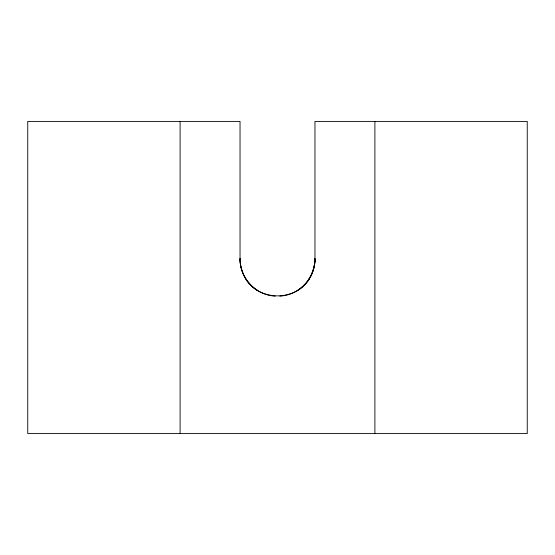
<?xml version="1.0" encoding="UTF-8"?>
<svg xmlns="http://www.w3.org/2000/svg" width="555" height="555" viewBox="0 0 555 555"><rect width="100%" height="100%" fill="white"/><g stroke="black" fill="none" stroke-linecap="round" stroke-linejoin="round"><path stroke-width="0.83" d="M247.197 280.788A37.22 36.859 -90 0 1 240.031 258.769A37.005 36.491 90 0 0 242.667 272.56C253.663 303.627 301.337 303.627 312.333 272.56A37.005 36.491 -90 0 0 314.962 258.769L314.962 121.406L527.25 121.406L527.25 433.594L27.75 433.594L27.75 121.406L240.037 121.406L240.037 260.503M374.902 121.406L374.902 433.594M180.097 121.406L180.097 433.594M240.037 258.769A37.102 36.644 -90 0 0 244.672 276.813A37.539 37.352 90 0 0 257.43 290.397M297.57 290.397A37.539 37.352 -90 0 0 310.328 276.82A37.102 36.644 -90 0 0 314.962 258.769A37.22 36.859 90 0 1 307.803 280.788A37.22 36.859 -90 0 0 314.969 258.769M307.81 280.788A37.594 37.428 90 0 1 293.449 292.665A37.497 37.476 -90 0 1 279.852 296.155M275.148 296.155A37.497 37.476 -90 0 1 261.551 292.665A37.594 37.428 -90 0 1 247.19 280.788"/></g></svg>
